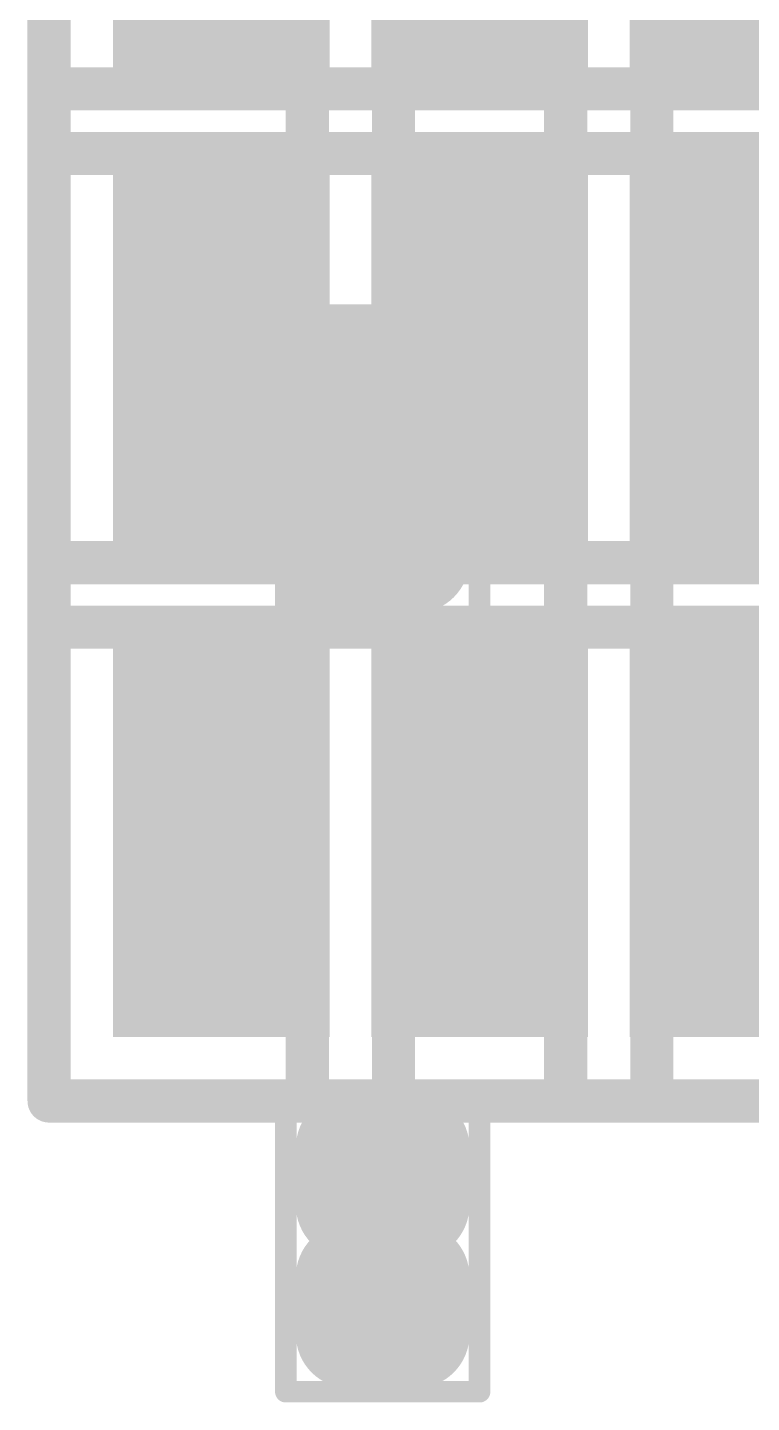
# Model space of a CAD drawing. Header units: millimetres. Extents: x 169 to 355, y 129 to 253.
# Drawn here: x 199.175 to 200.857, y 152.625 to 155.818 of the extents above; entities that cross this region are included whole.
import ezdxf

# ---------------------------------------------------------------- set-up
doc = ezdxf.new("R2010")
doc.units = ezdxf.units.MM
for name, color, linetype in [('BottomLayer', 5, 'Continuous'), ('BottomPaste', 16, 'Continuous'), ('BottomSolder', 6, 'Continuous'), ('Mechanical1', 6, 'Continuous'), ('Mechanical15', 56, 'Continuous'), ('TopLayer', 1, 'Continuous'), ('TopPaste', 8, 'Continuous'), ('TopSolder', 216, 'Continuous')]:
    doc.layers.add(name, color=color, linetype=linetype)

# ---------------------------------------------------------------- blocks, each defined once
blk = doc.blocks.new('R0201________B_1179')
at = {"layer": 'BottomLayer'}
for points in [[(-0.075, -0.15), (-0.075, 0.15), (-0.375, -0.15), (-0.375, 0.15)], [(0.375, -0.15), (0.375, 0.15), (0.075, -0.15), (0.075, 0.15)]]:
    blk.add_solid(points, dxfattribs=at)
at = {"layer": 'BottomPaste'}
for points in [[(-0.075, -0.15), (-0.075, 0.15), (-0.375, -0.15), (-0.375, 0.15)], [(0.375, -0.15), (0.375, 0.15), (0.075, -0.15), (0.075, 0.15)]]:
    blk.add_solid(points, dxfattribs=at)
at = {"layer": 'BottomSolder'}
for points in [[(0.0266, -0.2516), (0.0266, 0.2516), (-0.4766, -0.2516), (-0.4766, 0.2516)], [(0.4766, -0.2516), (0.4766, 0.2516), (-0.0266, -0.2516), (-0.0266, 0.2516)]]:
    blk.add_solid(points, dxfattribs=at)
at = {"layer": 'Mechanical1', "const_width": 0.1}
for points in [[(-0.2999, 0.1499), (-0.2999, -0.15)], [(-0.2999, 0.1499), (0.3001, 0.1499)], [(0.3001, 0.1499), (0.3001, -0.15)], [(-0.2999, -0.15), (0.3001, -0.15)]]:
    blk.add_lwpolyline(points, dxfattribs=at)
at = {"layer": 'Mechanical1', "const_width": 0.05}
for points in [[(-0.3249, 0.1499, 1), (-0.2749, 0.1499, 1)], [(-0.3249, 0.1499, 1), (-0.2749, 0.1499, 1)], [(0.2751, 0.1499, 1), (0.3251, 0.1499, 1)], [(0.2751, 0.1499, 1), (0.3251, 0.1499, 1)], [(-0.3249, -0.15, 1), (-0.2749, -0.15, 1)], [(-0.3249, -0.15, 1), (-0.2749, -0.15, 1)], [(0.2751, -0.15, 1), (0.3251, -0.15, 1)], [(0.2751, -0.15, 1), (0.3251, -0.15, 1)]]:
    blk.add_lwpolyline(points, format="xyb", close=True, dxfattribs=at)
at = {"layer": 'Mechanical15', "const_width": 0.1}
for points in [[(-0.625, 0.4), (-0.625, -0.4)], [(-0.625, 0.4), (0.625, 0.4)], [(0.625, 0.4), (0.625, -0.4)], [(0, 0.15), (0, -0.15)], [(-0.15, 0), (0.15, 0)], [(-0.625, -0.4), (0.625, -0.4)]]:
    blk.add_lwpolyline(points, dxfattribs=at)
at = {"layer": 'Mechanical15', "const_width": 0.05}
for points in [[(-0.65, 0.4, 1), (-0.6, 0.4, 1)], [(-0.65, 0.4, 1), (-0.6, 0.4, 1)], [(0.6, 0.4, 1), (0.65, 0.4, 1)], [(0.6, 0.4, 1), (0.65, 0.4, 1)], [(-0.025, 0.15, 1), (0.025, 0.15, 1)], [(-0.175, 0, 1), (-0.125, 0, 1)], [(0.125, 0, 1), (0.175, 0, 1)], [(-0.025, -0.15, 1), (0.025, -0.15, 1)], [(-0.65, -0.4, 1), (-0.6, -0.4, 1)], [(-0.65, -0.4, 1), (-0.6, -0.4, 1)], [(0.6, -0.4, 1), (0.65, -0.4, 1)], [(0.6, -0.4, 1), (0.65, -0.4, 1)]]:
    blk.add_lwpolyline(points, format="xyb", close=True, dxfattribs=at)
blk = doc.blocks.new('R0201________B_1199')
at = {"layer": 'BottomLayer'}
for points in [[(-0.075, -0.15), (-0.075, 0.15), (-0.375, -0.15), (-0.375, 0.15)], [(0.375, -0.15), (0.375, 0.15), (0.075, -0.15), (0.075, 0.15)]]:
    blk.add_solid(points, dxfattribs=at)
at = {"layer": 'BottomPaste'}
for points in [[(-0.075, -0.15), (-0.075, 0.15), (-0.375, -0.15), (-0.375, 0.15)], [(0.375, -0.15), (0.375, 0.15), (0.075, -0.15), (0.075, 0.15)]]:
    blk.add_solid(points, dxfattribs=at)
at = {"layer": 'BottomSolder'}
for points in [[(0.0266, -0.2516), (0.0266, 0.2516), (-0.4766, -0.2516), (-0.4766, 0.2516)], [(0.4766, -0.2516), (0.4766, 0.2516), (-0.0266, -0.2516), (-0.0266, 0.2516)]]:
    blk.add_solid(points, dxfattribs=at)
at = {"layer": 'Mechanical1', "const_width": 0.1}
for points in [[(-0.2999, 0.1499), (-0.2999, -0.15)], [(-0.2999, 0.1499), (0.3001, 0.1499)], [(0.3001, 0.1499), (0.3001, -0.15)], [(-0.2999, -0.15), (0.3001, -0.15)]]:
    blk.add_lwpolyline(points, dxfattribs=at)
at = {"layer": 'Mechanical1', "const_width": 0.05}
for points in [[(-0.3249, 0.1499, 1), (-0.2749, 0.1499, 1)], [(-0.3249, 0.1499, 1), (-0.2749, 0.1499, 1)], [(0.2751, 0.1499, 1), (0.3251, 0.1499, 1)], [(0.2751, 0.1499, 1), (0.3251, 0.1499, 1)], [(-0.3249, -0.15, 1), (-0.2749, -0.15, 1)], [(-0.3249, -0.15, 1), (-0.2749, -0.15, 1)], [(0.2751, -0.15, 1), (0.3251, -0.15, 1)], [(0.2751, -0.15, 1), (0.3251, -0.15, 1)]]:
    blk.add_lwpolyline(points, format="xyb", close=True, dxfattribs=at)
at = {"layer": 'Mechanical15', "const_width": 0.1}
for points in [[(-0.625, 0.4), (-0.625, -0.4)], [(-0.625, 0.4), (0.625, 0.4)], [(0.625, 0.4), (0.625, -0.4)], [(0, 0.15), (0, -0.15)], [(-0.15, 0), (0.15, 0)], [(-0.625, -0.4), (0.625, -0.4)]]:
    blk.add_lwpolyline(points, dxfattribs=at)
at = {"layer": 'Mechanical15', "const_width": 0.05}
for points in [[(-0.65, 0.4, 1), (-0.6, 0.4, 1)], [(-0.65, 0.4, 1), (-0.6, 0.4, 1)], [(0.6, 0.4, 1), (0.65, 0.4, 1)], [(0.6, 0.4, 1), (0.65, 0.4, 1)], [(-0.025, 0.15, 1), (0.025, 0.15, 1)], [(-0.175, 0, 1), (-0.125, 0, 1)], [(0.125, 0, 1), (0.175, 0, 1)], [(-0.025, -0.15, 1), (0.025, -0.15, 1)], [(-0.65, -0.4, 1), (-0.6, -0.4, 1)], [(-0.65, -0.4, 1), (-0.6, -0.4, 1)], [(0.6, -0.4, 1), (0.65, -0.4, 1)], [(0.6, -0.4, 1), (0.65, -0.4, 1)]]:
    blk.add_lwpolyline(points, format="xyb", close=True, dxfattribs=at)
blk = doc.blocks.new('R0201________B_1211')
at = {"layer": 'BottomLayer'}
for points in [[(-0.075, -0.15), (-0.075, 0.15), (-0.375, -0.15), (-0.375, 0.15)], [(0.375, -0.15), (0.375, 0.15), (0.075, -0.15), (0.075, 0.15)]]:
    blk.add_solid(points, dxfattribs=at)
at = {"layer": 'BottomPaste'}
for points in [[(-0.075, -0.15), (-0.075, 0.15), (-0.375, -0.15), (-0.375, 0.15)], [(0.375, -0.15), (0.375, 0.15), (0.075, -0.15), (0.075, 0.15)]]:
    blk.add_solid(points, dxfattribs=at)
at = {"layer": 'BottomSolder'}
for points in [[(0.0266, -0.2516), (0.0266, 0.2516), (-0.4766, -0.2516), (-0.4766, 0.2516)], [(0.4766, -0.2516), (0.4766, 0.2516), (-0.0266, -0.2516), (-0.0266, 0.2516)]]:
    blk.add_solid(points, dxfattribs=at)
at = {"layer": 'Mechanical1', "const_width": 0.1}
for points in [[(-0.2999, 0.1499), (-0.2999, -0.15)], [(-0.2999, 0.1499), (0.3001, 0.1499)], [(0.3001, 0.1499), (0.3001, -0.15)], [(-0.2999, -0.15), (0.3001, -0.15)]]:
    blk.add_lwpolyline(points, dxfattribs=at)
at = {"layer": 'Mechanical1', "const_width": 0.05}
for points in [[(-0.3249, 0.1499, 1), (-0.2749, 0.1499, 1)], [(-0.3249, 0.1499, 1), (-0.2749, 0.1499, 1)], [(0.2751, 0.1499, 1), (0.3251, 0.1499, 1)], [(0.2751, 0.1499, 1), (0.3251, 0.1499, 1)], [(-0.3249, -0.15, 1), (-0.2749, -0.15, 1)], [(-0.3249, -0.15, 1), (-0.2749, -0.15, 1)], [(0.2751, -0.15, 1), (0.3251, -0.15, 1)], [(0.2751, -0.15, 1), (0.3251, -0.15, 1)]]:
    blk.add_lwpolyline(points, format="xyb", close=True, dxfattribs=at)
at = {"layer": 'Mechanical15', "const_width": 0.1}
for points in [[(-0.625, 0.4), (-0.625, -0.4)], [(-0.625, 0.4), (0.625, 0.4)], [(0.625, 0.4), (0.625, -0.4)], [(0, 0.15), (0, -0.15)], [(-0.15, 0), (0.15, 0)], [(-0.625, -0.4), (0.625, -0.4)]]:
    blk.add_lwpolyline(points, dxfattribs=at)
at = {"layer": 'Mechanical15', "const_width": 0.05}
for points in [[(-0.65, 0.4, 1), (-0.6, 0.4, 1)], [(-0.65, 0.4, 1), (-0.6, 0.4, 1)], [(0.6, 0.4, 1), (0.65, 0.4, 1)], [(0.6, 0.4, 1), (0.65, 0.4, 1)], [(-0.025, 0.15, 1), (0.025, 0.15, 1)], [(-0.175, 0, 1), (-0.125, 0, 1)], [(0.125, 0, 1), (0.175, 0, 1)], [(-0.025, -0.15, 1), (0.025, -0.15, 1)], [(-0.65, -0.4, 1), (-0.6, -0.4, 1)], [(-0.65, -0.4, 1), (-0.6, -0.4, 1)], [(0.6, -0.4, 1), (0.65, -0.4, 1)], [(0.6, -0.4, 1), (0.65, -0.4, 1)]]:
    blk.add_lwpolyline(points, format="xyb", close=True, dxfattribs=at)
blk = doc.blocks.new('R0201________B_1219')
at = {"layer": 'BottomLayer'}
for points in [[(-0.075, -0.15), (-0.075, 0.15), (-0.375, -0.15), (-0.375, 0.15)], [(0.375, -0.15), (0.375, 0.15), (0.075, -0.15), (0.075, 0.15)]]:
    blk.add_solid(points, dxfattribs=at)
at = {"layer": 'BottomPaste'}
for points in [[(-0.075, -0.15), (-0.075, 0.15), (-0.375, -0.15), (-0.375, 0.15)], [(0.375, -0.15), (0.375, 0.15), (0.075, -0.15), (0.075, 0.15)]]:
    blk.add_solid(points, dxfattribs=at)
at = {"layer": 'BottomSolder'}
for points in [[(0.0266, -0.2516), (0.0266, 0.2516), (-0.4766, -0.2516), (-0.4766, 0.2516)], [(0.4766, -0.2516), (0.4766, 0.2516), (-0.0266, -0.2516), (-0.0266, 0.2516)]]:
    blk.add_solid(points, dxfattribs=at)
at = {"layer": 'Mechanical1', "const_width": 0.1}
for points in [[(-0.2999, 0.1499), (-0.2999, -0.15)], [(-0.2999, 0.1499), (0.3001, 0.1499)], [(0.3001, 0.1499), (0.3001, -0.15)], [(-0.2999, -0.15), (0.3001, -0.15)]]:
    blk.add_lwpolyline(points, dxfattribs=at)
at = {"layer": 'Mechanical1', "const_width": 0.05}
for points in [[(-0.3249, 0.1499, 1), (-0.2749, 0.1499, 1)], [(-0.3249, 0.1499, 1), (-0.2749, 0.1499, 1)], [(0.2751, 0.1499, 1), (0.3251, 0.1499, 1)], [(0.2751, 0.1499, 1), (0.3251, 0.1499, 1)], [(-0.3249, -0.15, 1), (-0.2749, -0.15, 1)], [(-0.3249, -0.15, 1), (-0.2749, -0.15, 1)], [(0.2751, -0.15, 1), (0.3251, -0.15, 1)], [(0.2751, -0.15, 1), (0.3251, -0.15, 1)]]:
    blk.add_lwpolyline(points, format="xyb", close=True, dxfattribs=at)
at = {"layer": 'Mechanical15', "const_width": 0.1}
for points in [[(-0.625, 0.4), (-0.625, -0.4)], [(-0.625, 0.4), (0.625, 0.4)], [(0.625, 0.4), (0.625, -0.4)], [(0, 0.15), (0, -0.15)], [(-0.15, 0), (0.15, 0)], [(-0.625, -0.4), (0.625, -0.4)]]:
    blk.add_lwpolyline(points, dxfattribs=at)
at = {"layer": 'Mechanical15', "const_width": 0.05}
for points in [[(-0.65, 0.4, 1), (-0.6, 0.4, 1)], [(-0.65, 0.4, 1), (-0.6, 0.4, 1)], [(0.6, 0.4, 1), (0.65, 0.4, 1)], [(0.6, 0.4, 1), (0.65, 0.4, 1)], [(-0.025, 0.15, 1), (0.025, 0.15, 1)], [(-0.175, 0, 1), (-0.125, 0, 1)], [(0.125, 0, 1), (0.175, 0, 1)], [(-0.025, -0.15, 1), (0.025, -0.15, 1)], [(-0.65, -0.4, 1), (-0.6, -0.4, 1)], [(-0.65, -0.4, 1), (-0.6, -0.4, 1)], [(0.6, -0.4, 1), (0.65, -0.4, 1)], [(0.6, -0.4, 1), (0.65, -0.4, 1)]]:
    blk.add_lwpolyline(points, format="xyb", close=True, dxfattribs=at)
blk = doc.blocks.new('R0201________B_1242')
at = {"layer": 'BottomLayer'}
for points in [[(-0.075, -0.15), (-0.075, 0.15), (-0.375, -0.15), (-0.375, 0.15)], [(0.375, -0.15), (0.375, 0.15), (0.075, -0.15), (0.075, 0.15)]]:
    blk.add_solid(points, dxfattribs=at)
at = {"layer": 'BottomPaste'}
for points in [[(-0.075, -0.15), (-0.075, 0.15), (-0.375, -0.15), (-0.375, 0.15)], [(0.375, -0.15), (0.375, 0.15), (0.075, -0.15), (0.075, 0.15)]]:
    blk.add_solid(points, dxfattribs=at)
at = {"layer": 'BottomSolder'}
for points in [[(0.0266, -0.2516), (0.0266, 0.2516), (-0.4766, -0.2516), (-0.4766, 0.2516)], [(0.4766, -0.2516), (0.4766, 0.2516), (-0.0266, -0.2516), (-0.0266, 0.2516)]]:
    blk.add_solid(points, dxfattribs=at)
at = {"layer": 'Mechanical1', "const_width": 0.1}
for points in [[(-0.2999, 0.1499), (-0.2999, -0.15)], [(-0.2999, 0.1499), (0.3001, 0.1499)], [(0.3001, 0.1499), (0.3001, -0.15)], [(-0.2999, -0.15), (0.3001, -0.15)]]:
    blk.add_lwpolyline(points, dxfattribs=at)
at = {"layer": 'Mechanical1', "const_width": 0.05}
for points in [[(-0.3249, 0.1499, 1), (-0.2749, 0.1499, 1)], [(-0.3249, 0.1499, 1), (-0.2749, 0.1499, 1)], [(0.2751, 0.1499, 1), (0.3251, 0.1499, 1)], [(0.2751, 0.1499, 1), (0.3251, 0.1499, 1)], [(-0.3249, -0.15, 1), (-0.2749, -0.15, 1)], [(-0.3249, -0.15, 1), (-0.2749, -0.15, 1)], [(0.2751, -0.15, 1), (0.3251, -0.15, 1)], [(0.2751, -0.15, 1), (0.3251, -0.15, 1)]]:
    blk.add_lwpolyline(points, format="xyb", close=True, dxfattribs=at)
at = {"layer": 'Mechanical15', "const_width": 0.1}
for points in [[(-0.625, 0.4), (-0.625, -0.4)], [(-0.625, 0.4), (0.625, 0.4)], [(0.625, 0.4), (0.625, -0.4)], [(0, 0.15), (0, -0.15)], [(-0.15, 0), (0.15, 0)], [(-0.625, -0.4), (0.625, -0.4)]]:
    blk.add_lwpolyline(points, dxfattribs=at)
at = {"layer": 'Mechanical15', "const_width": 0.05}
for points in [[(-0.65, 0.4, 1), (-0.6, 0.4, 1)], [(-0.65, 0.4, 1), (-0.6, 0.4, 1)], [(0.6, 0.4, 1), (0.65, 0.4, 1)], [(0.6, 0.4, 1), (0.65, 0.4, 1)], [(-0.025, 0.15, 1), (0.025, 0.15, 1)], [(-0.175, 0, 1), (-0.125, 0, 1)], [(0.125, 0, 1), (0.175, 0, 1)], [(-0.025, -0.15, 1), (0.025, -0.15, 1)], [(-0.65, -0.4, 1), (-0.6, -0.4, 1)], [(-0.65, -0.4, 1), (-0.6, -0.4, 1)], [(0.6, -0.4, 1), (0.65, -0.4, 1)], [(0.6, -0.4, 1), (0.65, -0.4, 1)]]:
    blk.add_lwpolyline(points, format="xyb", close=True, dxfattribs=at)
blk = doc.blocks.new('R0201________B_1252')
at = {"layer": 'BottomLayer'}
for points in [[(-0.075, -0.15), (-0.075, 0.15), (-0.375, -0.15), (-0.375, 0.15)], [(0.375, -0.15), (0.375, 0.15), (0.075, -0.15), (0.075, 0.15)]]:
    blk.add_solid(points, dxfattribs=at)
at = {"layer": 'BottomPaste'}
for points in [[(-0.075, -0.15), (-0.075, 0.15), (-0.375, -0.15), (-0.375, 0.15)], [(0.375, -0.15), (0.375, 0.15), (0.075, -0.15), (0.075, 0.15)]]:
    blk.add_solid(points, dxfattribs=at)
at = {"layer": 'BottomSolder'}
for points in [[(0.0266, -0.2516), (0.0266, 0.2516), (-0.4766, -0.2516), (-0.4766, 0.2516)], [(0.4766, -0.2516), (0.4766, 0.2516), (-0.0266, -0.2516), (-0.0266, 0.2516)]]:
    blk.add_solid(points, dxfattribs=at)
at = {"layer": 'Mechanical1', "const_width": 0.1}
for points in [[(-0.2999, 0.1499), (-0.2999, -0.15)], [(-0.2999, 0.1499), (0.3001, 0.1499)], [(0.3001, 0.1499), (0.3001, -0.15)], [(-0.2999, -0.15), (0.3001, -0.15)]]:
    blk.add_lwpolyline(points, dxfattribs=at)
at = {"layer": 'Mechanical1', "const_width": 0.05}
for points in [[(-0.3249, 0.1499, 1), (-0.2749, 0.1499, 1)], [(-0.3249, 0.1499, 1), (-0.2749, 0.1499, 1)], [(0.2751, 0.1499, 1), (0.3251, 0.1499, 1)], [(0.2751, 0.1499, 1), (0.3251, 0.1499, 1)], [(-0.3249, -0.15, 1), (-0.2749, -0.15, 1)], [(-0.3249, -0.15, 1), (-0.2749, -0.15, 1)], [(0.2751, -0.15, 1), (0.3251, -0.15, 1)], [(0.2751, -0.15, 1), (0.3251, -0.15, 1)]]:
    blk.add_lwpolyline(points, format="xyb", close=True, dxfattribs=at)
at = {"layer": 'Mechanical15', "const_width": 0.1}
for points in [[(-0.625, 0.4), (-0.625, -0.4)], [(-0.625, 0.4), (0.625, 0.4)], [(0.625, 0.4), (0.625, -0.4)], [(0, 0.15), (0, -0.15)], [(-0.15, 0), (0.15, 0)], [(-0.625, -0.4), (0.625, -0.4)]]:
    blk.add_lwpolyline(points, dxfattribs=at)
at = {"layer": 'Mechanical15', "const_width": 0.05}
for points in [[(-0.65, 0.4, 1), (-0.6, 0.4, 1)], [(-0.65, 0.4, 1), (-0.6, 0.4, 1)], [(0.6, 0.4, 1), (0.65, 0.4, 1)], [(0.6, 0.4, 1), (0.65, 0.4, 1)], [(-0.025, 0.15, 1), (0.025, 0.15, 1)], [(-0.175, 0, 1), (-0.125, 0, 1)], [(0.125, 0, 1), (0.175, 0, 1)], [(-0.025, -0.15, 1), (0.025, -0.15, 1)], [(-0.65, -0.4, 1), (-0.6, -0.4, 1)], [(-0.65, -0.4, 1), (-0.6, -0.4, 1)], [(0.6, -0.4, 1), (0.65, -0.4, 1)], [(0.6, -0.4, 1), (0.65, -0.4, 1)]]:
    blk.add_lwpolyline(points, format="xyb", close=True, dxfattribs=at)
blk = doc.blocks.new('R0201________B_1260')
at = {"layer": 'BottomLayer'}
for points in [[(-0.075, -0.15), (-0.075, 0.15), (-0.375, -0.15), (-0.375, 0.15)], [(0.375, -0.15), (0.375, 0.15), (0.075, -0.15), (0.075, 0.15)]]:
    blk.add_solid(points, dxfattribs=at)
at = {"layer": 'BottomPaste'}
for points in [[(-0.075, -0.15), (-0.075, 0.15), (-0.375, -0.15), (-0.375, 0.15)], [(0.375, -0.15), (0.375, 0.15), (0.075, -0.15), (0.075, 0.15)]]:
    blk.add_solid(points, dxfattribs=at)
at = {"layer": 'BottomSolder'}
for points in [[(0.0266, -0.2516), (0.0266, 0.2516), (-0.4766, -0.2516), (-0.4766, 0.2516)], [(0.4766, -0.2516), (0.4766, 0.2516), (-0.0266, -0.2516), (-0.0266, 0.2516)]]:
    blk.add_solid(points, dxfattribs=at)
at = {"layer": 'Mechanical1', "const_width": 0.1}
for points in [[(-0.2999, 0.1499), (-0.2999, -0.15)], [(-0.2999, 0.1499), (0.3001, 0.1499)], [(0.3001, 0.1499), (0.3001, -0.15)], [(-0.2999, -0.15), (0.3001, -0.15)]]:
    blk.add_lwpolyline(points, dxfattribs=at)
at = {"layer": 'Mechanical1', "const_width": 0.05}
for points in [[(-0.3249, 0.1499, 1), (-0.2749, 0.1499, 1)], [(-0.3249, 0.1499, 1), (-0.2749, 0.1499, 1)], [(0.2751, 0.1499, 1), (0.3251, 0.1499, 1)], [(0.2751, 0.1499, 1), (0.3251, 0.1499, 1)], [(-0.3249, -0.15, 1), (-0.2749, -0.15, 1)], [(-0.3249, -0.15, 1), (-0.2749, -0.15, 1)], [(0.2751, -0.15, 1), (0.3251, -0.15, 1)], [(0.2751, -0.15, 1), (0.3251, -0.15, 1)]]:
    blk.add_lwpolyline(points, format="xyb", close=True, dxfattribs=at)
at = {"layer": 'Mechanical15', "const_width": 0.1}
for points in [[(-0.625, 0.4), (-0.625, -0.4)], [(-0.625, 0.4), (0.625, 0.4)], [(0.625, 0.4), (0.625, -0.4)], [(0, 0.15), (0, -0.15)], [(-0.15, 0), (0.15, 0)], [(-0.625, -0.4), (0.625, -0.4)]]:
    blk.add_lwpolyline(points, dxfattribs=at)
at = {"layer": 'Mechanical15', "const_width": 0.05}
for points in [[(-0.65, 0.4, 1), (-0.6, 0.4, 1)], [(-0.65, 0.4, 1), (-0.6, 0.4, 1)], [(0.6, 0.4, 1), (0.65, 0.4, 1)], [(0.6, 0.4, 1), (0.65, 0.4, 1)], [(-0.025, 0.15, 1), (0.025, 0.15, 1)], [(-0.175, 0, 1), (-0.125, 0, 1)], [(0.125, 0, 1), (0.175, 0, 1)], [(-0.025, -0.15, 1), (0.025, -0.15, 1)], [(-0.65, -0.4, 1), (-0.6, -0.4, 1)], [(-0.65, -0.4, 1), (-0.6, -0.4, 1)], [(0.6, -0.4, 1), (0.65, -0.4, 1)], [(0.6, -0.4, 1), (0.65, -0.4, 1)]]:
    blk.add_lwpolyline(points, format="xyb", close=True, dxfattribs=at)
blk = doc.blocks.new('R0201________B_1264')
at = {"layer": 'BottomLayer'}
for points in [[(-0.075, -0.15), (-0.075, 0.15), (-0.375, -0.15), (-0.375, 0.15)], [(0.375, -0.15), (0.375, 0.15), (0.075, -0.15), (0.075, 0.15)]]:
    blk.add_solid(points, dxfattribs=at)
at = {"layer": 'BottomPaste'}
for points in [[(-0.075, -0.15), (-0.075, 0.15), (-0.375, -0.15), (-0.375, 0.15)], [(0.375, -0.15), (0.375, 0.15), (0.075, -0.15), (0.075, 0.15)]]:
    blk.add_solid(points, dxfattribs=at)
at = {"layer": 'BottomSolder'}
for points in [[(0.0266, -0.2516), (0.0266, 0.2516), (-0.4766, -0.2516), (-0.4766, 0.2516)], [(0.4766, -0.2516), (0.4766, 0.2516), (-0.0266, -0.2516), (-0.0266, 0.2516)]]:
    blk.add_solid(points, dxfattribs=at)
at = {"layer": 'Mechanical1', "const_width": 0.1}
for points in [[(-0.2999, 0.1499), (-0.2999, -0.15)], [(-0.2999, 0.1499), (0.3001, 0.1499)], [(0.3001, 0.1499), (0.3001, -0.15)], [(-0.2999, -0.15), (0.3001, -0.15)]]:
    blk.add_lwpolyline(points, dxfattribs=at)
at = {"layer": 'Mechanical1', "const_width": 0.05}
for points in [[(-0.3249, 0.1499, 1), (-0.2749, 0.1499, 1)], [(-0.3249, 0.1499, 1), (-0.2749, 0.1499, 1)], [(0.2751, 0.1499, 1), (0.3251, 0.1499, 1)], [(0.2751, 0.1499, 1), (0.3251, 0.1499, 1)], [(-0.3249, -0.15, 1), (-0.2749, -0.15, 1)], [(-0.3249, -0.15, 1), (-0.2749, -0.15, 1)], [(0.2751, -0.15, 1), (0.3251, -0.15, 1)], [(0.2751, -0.15, 1), (0.3251, -0.15, 1)]]:
    blk.add_lwpolyline(points, format="xyb", close=True, dxfattribs=at)
at = {"layer": 'Mechanical15', "const_width": 0.1}
for points in [[(-0.625, 0.4), (-0.625, -0.4)], [(-0.625, 0.4), (0.625, 0.4)], [(0.625, 0.4), (0.625, -0.4)], [(0, 0.15), (0, -0.15)], [(-0.15, 0), (0.15, 0)], [(-0.625, -0.4), (0.625, -0.4)]]:
    blk.add_lwpolyline(points, dxfattribs=at)
at = {"layer": 'Mechanical15', "const_width": 0.05}
for points in [[(-0.65, 0.4, 1), (-0.6, 0.4, 1)], [(-0.65, 0.4, 1), (-0.6, 0.4, 1)], [(0.6, 0.4, 1), (0.65, 0.4, 1)], [(0.6, 0.4, 1), (0.65, 0.4, 1)], [(-0.025, 0.15, 1), (0.025, 0.15, 1)], [(-0.175, 0, 1), (-0.125, 0, 1)], [(0.125, 0, 1), (0.175, 0, 1)], [(-0.025, -0.15, 1), (0.025, -0.15, 1)], [(-0.65, -0.4, 1), (-0.6, -0.4, 1)], [(-0.65, -0.4, 1), (-0.6, -0.4, 1)], [(0.6, -0.4, 1), (0.65, -0.4, 1)], [(0.6, -0.4, 1), (0.65, -0.4, 1)]]:
    blk.add_lwpolyline(points, format="xyb", close=True, dxfattribs=at)
blk = doc.blocks.new('R0201________B_1270')
at = {"layer": 'BottomLayer'}
for points in [[(-0.075, -0.15), (-0.075, 0.15), (-0.375, -0.15), (-0.375, 0.15)], [(0.375, -0.15), (0.375, 0.15), (0.075, -0.15), (0.075, 0.15)]]:
    blk.add_solid(points, dxfattribs=at)
at = {"layer": 'BottomPaste'}
for points in [[(-0.075, -0.15), (-0.075, 0.15), (-0.375, -0.15), (-0.375, 0.15)], [(0.375, -0.15), (0.375, 0.15), (0.075, -0.15), (0.075, 0.15)]]:
    blk.add_solid(points, dxfattribs=at)
at = {"layer": 'BottomSolder'}
for points in [[(0.0266, -0.2516), (0.0266, 0.2516), (-0.4766, -0.2516), (-0.4766, 0.2516)], [(0.4766, -0.2516), (0.4766, 0.2516), (-0.0266, -0.2516), (-0.0266, 0.2516)]]:
    blk.add_solid(points, dxfattribs=at)
at = {"layer": 'Mechanical1', "const_width": 0.1}
for points in [[(-0.2999, 0.1499), (-0.2999, -0.15)], [(-0.2999, 0.1499), (0.3001, 0.1499)], [(0.3001, 0.1499), (0.3001, -0.15)], [(-0.2999, -0.15), (0.3001, -0.15)]]:
    blk.add_lwpolyline(points, dxfattribs=at)
at = {"layer": 'Mechanical1', "const_width": 0.05}
for points in [[(-0.3249, 0.1499, 1), (-0.2749, 0.1499, 1)], [(-0.3249, 0.1499, 1), (-0.2749, 0.1499, 1)], [(0.2751, 0.1499, 1), (0.3251, 0.1499, 1)], [(0.2751, 0.1499, 1), (0.3251, 0.1499, 1)], [(-0.3249, -0.15, 1), (-0.2749, -0.15, 1)], [(-0.3249, -0.15, 1), (-0.2749, -0.15, 1)], [(0.2751, -0.15, 1), (0.3251, -0.15, 1)], [(0.2751, -0.15, 1), (0.3251, -0.15, 1)]]:
    blk.add_lwpolyline(points, format="xyb", close=True, dxfattribs=at)
at = {"layer": 'Mechanical15', "const_width": 0.1}
for points in [[(-0.625, 0.4), (-0.625, -0.4)], [(-0.625, 0.4), (0.625, 0.4)], [(0.625, 0.4), (0.625, -0.4)], [(0, 0.15), (0, -0.15)], [(-0.15, 0), (0.15, 0)], [(-0.625, -0.4), (0.625, -0.4)]]:
    blk.add_lwpolyline(points, dxfattribs=at)
at = {"layer": 'Mechanical15', "const_width": 0.05}
for points in [[(-0.65, 0.4, 1), (-0.6, 0.4, 1)], [(-0.65, 0.4, 1), (-0.6, 0.4, 1)], [(0.6, 0.4, 1), (0.65, 0.4, 1)], [(0.6, 0.4, 1), (0.65, 0.4, 1)], [(-0.025, 0.15, 1), (0.025, 0.15, 1)], [(-0.175, 0, 1), (-0.125, 0, 1)], [(0.125, 0, 1), (0.175, 0, 1)], [(-0.025, -0.15, 1), (0.025, -0.15, 1)], [(-0.65, -0.4, 1), (-0.6, -0.4, 1)], [(-0.65, -0.4, 1), (-0.6, -0.4, 1)], [(0.6, -0.4, 1), (0.65, -0.4, 1)], [(0.6, -0.4, 1), (0.65, -0.4, 1)]]:
    blk.add_lwpolyline(points, format="xyb", close=True, dxfattribs=at)
blk = doc.blocks.new('R01005_1452')
at = {"layer": 'Mechanical1', "const_width": 0.05}
for points in [[(-0.1999, 0.1001), (0.2001, 0.1001)], [(-0.1999, 0.1001), (-0.1999, -0.0999)], [(0.2001, 0.1001), (0.2001, -0.0999)], [(-0.1999, -0.0999), (0.2001, -0.0999)]]:
    blk.add_lwpolyline(points, dxfattribs=at)
at = {"layer": 'Mechanical1', "const_width": 0.025}
for points in [[(-0.2124, 0.1001, 1), (-0.1874, 0.1001, 1)], [(-0.2124, 0.1001, 1), (-0.1874, 0.1001, 1)], [(0.1876, 0.1001, 1), (0.2126, 0.1001, 1)], [(0.1876, 0.1001, 1), (0.2126, 0.1001, 1)], [(-0.2124, -0.0999, 1), (-0.1874, -0.0999, 1)], [(-0.2124, -0.0999, 1), (-0.1874, -0.0999, 1)], [(0.1876, -0.0999, 1), (0.2126, -0.0999, 1)], [(0.1876, -0.0999, 1), (0.2126, -0.0999, 1)]]:
    blk.add_lwpolyline(points, format="xyb", close=True, dxfattribs=at)
at = {"layer": 'Mechanical15', "const_width": 0.05}
for points in [[(-0.35, 0.225), (0.35, 0.225)], [(-0.35, 0.225), (-0.35, -0.225)], [(0.35, 0.225), (0.35, -0.225)], [(0, 0.125), (0, -0.125)], [(-0.15, 0), (0.15, 0)], [(-0.35, -0.225), (0.35, -0.225)]]:
    blk.add_lwpolyline(points, dxfattribs=at)
at = {"layer": 'Mechanical15', "const_width": 0.025}
for points in [[(-0.3625, 0.225, 1), (-0.3375, 0.225, 1)], [(-0.3625, 0.225, 1), (-0.3375, 0.225, 1)], [(0.3375, 0.225, 1), (0.3625, 0.225, 1)], [(0.3375, 0.225, 1), (0.3625, 0.225, 1)], [(-0.0125, 0.125, 1), (0.0125, 0.125, 1)], [(-0.1625, 0, 1), (-0.1375, 0, 1)], [(0.1375, 0, 1), (0.1625, 0, 1)], [(-0.0125, -0.125, 1), (0.0125, -0.125, 1)], [(-0.3625, -0.225, 1), (-0.3375, -0.225, 1)], [(-0.3625, -0.225, 1), (-0.3375, -0.225, 1)], [(0.3375, -0.225, 1), (0.3625, -0.225, 1)], [(0.3375, -0.225, 1), (0.3625, -0.225, 1)]]:
    blk.add_lwpolyline(points, format="xyb", close=True, dxfattribs=at)
at = {"layer": 'TopLayer', "const_width": 0.0225}
for points in [[(-0.2287, 0.0775, 1), (-0.2063, 0.0775, 1)], [(-0.0937, 0.0775, 1), (-0.0712, 0.0775, 1)], [(0.0712, 0.0775, 1), (0.0937, 0.0775, 1)], [(0.2063, 0.0775, 1), (0.2287, 0.0775, 1)], [(-0.2287, -0.0775, 1), (-0.2063, -0.0775, 1)], [(-0.0937, -0.0775, 1), (-0.0712, -0.0775, 1)], [(0.0712, -0.0775, 1), (0.0937, -0.0775, 1)], [(0.2063, -0.0775, 1), (0.2287, -0.0775, 1)]]:
    blk.add_lwpolyline(points, format="xyb", close=True, dxfattribs=at)
at = {"layer": 'TopLayer'}
for points in [[(-0.2175, 0.1), (-0.2175, -0.1), (-0.0825, 0.1), (-0.0825, -0.1)], [(0.0825, 0.1), (0.0825, -0.1), (0.2175, 0.1), (0.2175, -0.1)], [(-0.24, 0.0775), (-0.24, -0.0775), (-0.06, 0.0775), (-0.06, -0.0775)], [(0.06, 0.0775), (0.06, -0.0775), (0.24, 0.0775), (0.24, -0.0775)]]:
    blk.add_solid(points, dxfattribs=at)
at = {"layer": 'TopPaste', "const_width": 0.0225}
for points in [[(-0.2287, 0.0775, 1), (-0.2063, 0.0775, 1)], [(-0.0937, 0.0775, 1), (-0.0712, 0.0775, 1)], [(0.0712, 0.0775, 1), (0.0937, 0.0775, 1)], [(0.2063, 0.0775, 1), (0.2287, 0.0775, 1)], [(-0.2287, -0.0775, 1), (-0.2063, -0.0775, 1)], [(-0.0937, -0.0775, 1), (-0.0712, -0.0775, 1)], [(0.0712, -0.0775, 1), (0.0937, -0.0775, 1)], [(0.2063, -0.0775, 1), (0.2287, -0.0775, 1)]]:
    blk.add_lwpolyline(points, format="xyb", close=True, dxfattribs=at)
at = {"layer": 'TopPaste'}
for points in [[(-0.2175, 0.1), (-0.2175, -0.1), (-0.0825, 0.1), (-0.0825, -0.1)], [(0.0825, 0.1), (0.0825, -0.1), (0.2175, 0.1), (0.2175, -0.1)], [(-0.24, 0.0775), (-0.24, -0.0775), (-0.06, 0.0775), (-0.06, -0.0775)], [(0.06, 0.0775), (0.06, -0.0775), (0.24, 0.0775), (0.24, -0.0775)]]:
    blk.add_solid(points, dxfattribs=at)
at = {"layer": 'TopSolder', "const_width": 0.1241}
for points in [[(-0.2795, 0.0775, 1), (-0.1555, 0.0775, 1)], [(-0.1445, 0.0775, 1), (-0.0204, 0.0775, 1)], [(0.0204, 0.0775, 1), (0.1445, 0.0775, 1)], [(0.1555, 0.0775, 1), (0.2795, 0.0775, 1)], [(-0.2795, -0.0775, 1), (-0.1555, -0.0775, 1)], [(-0.1445, -0.0775, 1), (-0.0204, -0.0775, 1)], [(0.0204, -0.0775, 1), (0.1445, -0.0775, 1)], [(0.1555, -0.0775, 1), (0.2795, -0.0775, 1)]]:
    blk.add_lwpolyline(points, format="xyb", close=True, dxfattribs=at)
at = {"layer": 'TopSolder'}
for points in [[(-0.2175, 0.2016), (-0.2175, -0.2016), (-0.0825, 0.2016), (-0.0825, -0.2016)], [(0.0825, 0.2016), (0.0825, -0.2016), (0.2175, 0.2016), (0.2175, -0.2016)], [(-0.3416, 0.0775), (-0.3416, -0.0775), (0.0416, 0.0775), (0.0416, -0.0775)], [(-0.0416, 0.0775), (-0.0416, -0.0775), (0.3416, 0.0775), (0.3416, -0.0775)]]:
    blk.add_solid(points, dxfattribs=at)
blk = doc.blocks.new('R01005_1457')
at = {"layer": 'Mechanical1', "const_width": 0.05}
for points in [[(-0.1999, 0.1001), (0.2001, 0.1001)], [(-0.1999, 0.1001), (-0.1999, -0.0999)], [(0.2001, 0.1001), (0.2001, -0.0999)], [(-0.1999, -0.0999), (0.2001, -0.0999)]]:
    blk.add_lwpolyline(points, dxfattribs=at)
at = {"layer": 'Mechanical1', "const_width": 0.025}
for points in [[(-0.2124, 0.1001, 1), (-0.1874, 0.1001, 1)], [(-0.2124, 0.1001, 1), (-0.1874, 0.1001, 1)], [(0.1876, 0.1001, 1), (0.2126, 0.1001, 1)], [(0.1876, 0.1001, 1), (0.2126, 0.1001, 1)], [(-0.2124, -0.0999, 1), (-0.1874, -0.0999, 1)], [(-0.2124, -0.0999, 1), (-0.1874, -0.0999, 1)], [(0.1876, -0.0999, 1), (0.2126, -0.0999, 1)], [(0.1876, -0.0999, 1), (0.2126, -0.0999, 1)]]:
    blk.add_lwpolyline(points, format="xyb", close=True, dxfattribs=at)
at = {"layer": 'Mechanical15', "const_width": 0.05}
for points in [[(-0.35, 0.225), (0.35, 0.225)], [(-0.35, 0.225), (-0.35, -0.225)], [(0.35, 0.225), (0.35, -0.225)], [(0, 0.125), (0, -0.125)], [(-0.15, 0), (0.15, 0)], [(-0.35, -0.225), (0.35, -0.225)]]:
    blk.add_lwpolyline(points, dxfattribs=at)
at = {"layer": 'Mechanical15', "const_width": 0.025}
for points in [[(-0.3625, 0.225, 1), (-0.3375, 0.225, 1)], [(-0.3625, 0.225, 1), (-0.3375, 0.225, 1)], [(0.3375, 0.225, 1), (0.3625, 0.225, 1)], [(0.3375, 0.225, 1), (0.3625, 0.225, 1)], [(-0.0125, 0.125, 1), (0.0125, 0.125, 1)], [(-0.1625, 0, 1), (-0.1375, 0, 1)], [(0.1375, 0, 1), (0.1625, 0, 1)], [(-0.0125, -0.125, 1), (0.0125, -0.125, 1)], [(-0.3625, -0.225, 1), (-0.3375, -0.225, 1)], [(-0.3625, -0.225, 1), (-0.3375, -0.225, 1)], [(0.3375, -0.225, 1), (0.3625, -0.225, 1)], [(0.3375, -0.225, 1), (0.3625, -0.225, 1)]]:
    blk.add_lwpolyline(points, format="xyb", close=True, dxfattribs=at)
at = {"layer": 'TopLayer', "const_width": 0.0225}
for points in [[(-0.2287, 0.0775, 1), (-0.2063, 0.0775, 1)], [(-0.0937, 0.0775, 1), (-0.0712, 0.0775, 1)], [(0.0712, 0.0775, 1), (0.0937, 0.0775, 1)], [(0.2063, 0.0775, 1), (0.2287, 0.0775, 1)], [(-0.2287, -0.0775, 1), (-0.2063, -0.0775, 1)], [(-0.0937, -0.0775, 1), (-0.0712, -0.0775, 1)], [(0.0712, -0.0775, 1), (0.0937, -0.0775, 1)], [(0.2063, -0.0775, 1), (0.2287, -0.0775, 1)]]:
    blk.add_lwpolyline(points, format="xyb", close=True, dxfattribs=at)
at = {"layer": 'TopLayer'}
for points in [[(-0.2175, 0.1), (-0.2175, -0.1), (-0.0825, 0.1), (-0.0825, -0.1)], [(0.0825, 0.1), (0.0825, -0.1), (0.2175, 0.1), (0.2175, -0.1)], [(-0.24, 0.0775), (-0.24, -0.0775), (-0.06, 0.0775), (-0.06, -0.0775)], [(0.06, 0.0775), (0.06, -0.0775), (0.24, 0.0775), (0.24, -0.0775)]]:
    blk.add_solid(points, dxfattribs=at)
at = {"layer": 'TopPaste', "const_width": 0.0225}
for points in [[(-0.2287, 0.0775, 1), (-0.2063, 0.0775, 1)], [(-0.0937, 0.0775, 1), (-0.0712, 0.0775, 1)], [(0.0712, 0.0775, 1), (0.0937, 0.0775, 1)], [(0.2063, 0.0775, 1), (0.2287, 0.0775, 1)], [(-0.2287, -0.0775, 1), (-0.2063, -0.0775, 1)], [(-0.0937, -0.0775, 1), (-0.0712, -0.0775, 1)], [(0.0712, -0.0775, 1), (0.0937, -0.0775, 1)], [(0.2063, -0.0775, 1), (0.2287, -0.0775, 1)]]:
    blk.add_lwpolyline(points, format="xyb", close=True, dxfattribs=at)
at = {"layer": 'TopPaste'}
for points in [[(-0.2175, 0.1), (-0.2175, -0.1), (-0.0825, 0.1), (-0.0825, -0.1)], [(0.0825, 0.1), (0.0825, -0.1), (0.2175, 0.1), (0.2175, -0.1)], [(-0.24, 0.0775), (-0.24, -0.0775), (-0.06, 0.0775), (-0.06, -0.0775)], [(0.06, 0.0775), (0.06, -0.0775), (0.24, 0.0775), (0.24, -0.0775)]]:
    blk.add_solid(points, dxfattribs=at)
at = {"layer": 'TopSolder', "const_width": 0.1241}
for points in [[(-0.2795, 0.0775, 1), (-0.1555, 0.0775, 1)], [(-0.1445, 0.0775, 1), (-0.0204, 0.0775, 1)], [(0.0204, 0.0775, 1), (0.1445, 0.0775, 1)], [(0.1555, 0.0775, 1), (0.2795, 0.0775, 1)], [(-0.2795, -0.0775, 1), (-0.1555, -0.0775, 1)], [(-0.1445, -0.0775, 1), (-0.0204, -0.0775, 1)], [(0.0204, -0.0775, 1), (0.1445, -0.0775, 1)], [(0.1555, -0.0775, 1), (0.2795, -0.0775, 1)]]:
    blk.add_lwpolyline(points, format="xyb", close=True, dxfattribs=at)
at = {"layer": 'TopSolder'}
for points in [[(-0.2175, 0.2016), (-0.2175, -0.2016), (-0.0825, 0.2016), (-0.0825, -0.2016)], [(0.0825, 0.2016), (0.0825, -0.2016), (0.2175, 0.2016), (0.2175, -0.2016)], [(-0.3416, 0.0775), (-0.3416, -0.0775), (0.0416, 0.0775), (0.0416, -0.0775)], [(-0.0416, 0.0775), (-0.0416, -0.0775), (0.3416, 0.0775), (0.3416, -0.0775)]]:
    blk.add_solid(points, dxfattribs=at)

msp = doc.modelspace()

# ---------------------------------------------------------------- block references
at = {"rotation": 90}
for name, p in [('R0201________B_1242', (199.625, 156.15)), ('R0201________B_1264', (200.225, 156.15)), ('R0201________B_1219', (200.825, 156.15)), ('R0201________B_1260', (199.625, 155.05)), ('R0201________B_1270', (200.225, 155.05)), ('R0201________B_1252', (200.825, 155.05)), ('R01005_1452', (200, 154.8)), ('R0201________B_1199', (199.625, 153.95)), ('R0201________B_1211', (200.225, 153.95)), ('R0201________B_1179', (200.825, 153.95)), ('R01005_1457', (200, 153))]:
    msp.add_blockref(name, p, dxfattribs=at)

doc.saveas('drawing.dxf')
